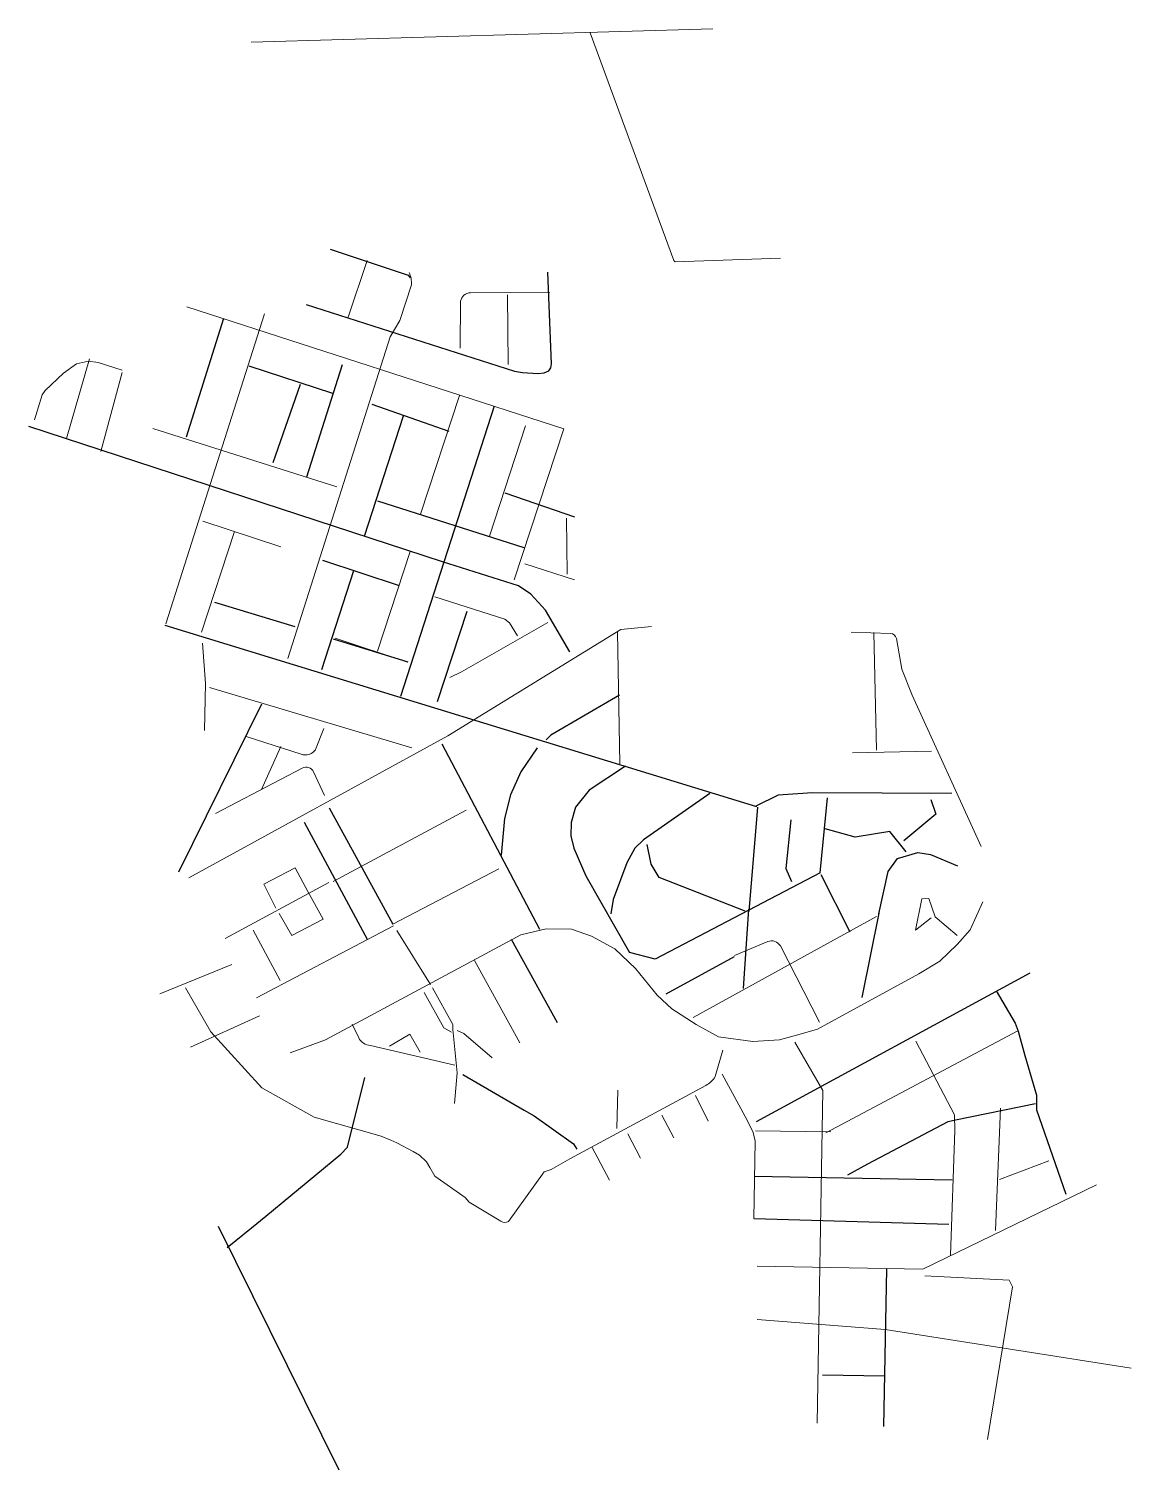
# Model space of a CAD drawing. Header units: metres. Extents: x 338822 to 340335, y 7379200 to 7381180.
import ezdxf

# ---------------------------------------------------------------- set-up
doc = ezdxf.new("R2010")
doc.units = ezdxf.units.M
doc.layers.add('ETAPA 01', color=254, linetype='Continuous', true_color=0xf7f4ba)
doc.layers.add('ETAPA ASFALTICO  02', color=7, linetype='Continuous', lineweight=9, true_color=0xc7ffff)

msp = doc.modelspace()

# ---------------------------------------------------------------- linework, layer by layer
at = {"layer": 'ETAPA 01', "color": 81, "true_color": 0x9fff7f}
for points in [[(339235.5, 7380877.2), (339342.6, 7380841.2), (339345, 7380837.5)], [(339202.2, 7380801.2), (339488.6, 7380709.4), (339499.4, 7380707.6), (339520.5, 7380706.1), (339529.3, 7380707), (339535.4, 7380709.9), (339538.2, 7380714), (339539.2, 7380719.4), (339534.1, 7380845.6)], [(339088.9, 7380782), (339037.6, 7380619)], [(339123.7, 7380716.9), (339238.4, 7380679.1)], [(339252, 7380718.3), (339203, 7380564.1)], [(339194, 7380691.3), (339156.7, 7380583.5)], [(339292.3, 7380664.1), (339398.2, 7380627.1)], [(339332.3, 7380263.1), (339461.1, 7380662)], [(339564.4, 7380324.2), (339531, 7380381.3), (339511, 7380403.2), (339493.8, 7380414.7), (339389.4, 7380447.9), (338821.6, 7380633.7)], [(339335.7, 7380647.7), (339281.8, 7380482.7)], [(339300.4, 7380531.4), (339501.4, 7380467.2)], [(339475.2, 7380542.5), (339570.9, 7380509.6)], [(339267.2, 7380435.5), (339223.2, 7380299.5)], [(339224.7, 7380450.1), (339330.1, 7380415)], [(339076.4, 7380392.2), (339186.7, 7380358.8)], [(339422.9, 7380379.4), (339382.3, 7380255.4)], [(339008.3, 7380360.8), (339820.5, 7380111.7)], [(339239.3, 7380341.9), (339341.8, 7380310.5)], [(339632.4, 7380264.6), (339538.4, 7380209.6), (339532, 7380203.2)], [(339027.6, 7380022), (339141.7, 7380252.7)], [(339388.7, 7380197.6), (339522.5, 7379943.4)], [(339519.6, 7380192.1), (339496.9, 7380159.3), (339482.9, 7380127.7), (339474.7, 7380095.2), (339470.3, 7380044.7)], [(339640.7, 7380166.9), (339590.7, 7380134.2), (339572, 7380110.7), (339566.1, 7380089.9), (339565.6, 7380071.4), (339570, 7380054.7), (339586.1, 7380016.7), (339646.1, 7379911.2)], [(339756.7, 7380129.4), (339665.5, 7380066), (339653.8, 7380054.6), (339642.7, 7380034.5), (339623.7, 7379984.1), (339620.7, 7379964.5)], [(340088.9, 7380129.6), (339897.5, 7380130.4), (339850.2, 7380127.2), (339819.7, 7380112.3)], [(339908.1, 7380020.5), (339917.9, 7380123.7)], [(340060.2, 7380121.2), (340067, 7380101.2), (340023, 7380064.8)], [(339234.1, 7380109.7), (339321.5, 7379950.1)], [(339821.8, 7380111), (339810, 7379967.7)], [(339199.6, 7380090), (339285.9, 7379929.7)], [(339867.6, 7380093.6), (339861, 7380026.7), (339868.5, 7380008.8)], [(340026.3, 7380049.6), (340003.6, 7380077.4), (339955.9, 7380069.4), (339914.7, 7380081.2)], [(339805.3, 7379968.1), (339687, 7380014.3), (339676.1, 7380032.7), (339670.7, 7380059.5)], [(339988.5, 7379964.5), (340001.2, 7380022.5), (340014.2, 7380040.5), (340042.3, 7380048.5), (340059.5, 7380045.6), (340096.6, 7380030.2)], [(339908.1, 7380020.5), (339681.7, 7379901.9), (339646.1, 7379911.2)], [(339909.1, 7380018.5), (339949, 7379939.8)], [(339809.8, 7379970.8), (339802.3, 7379861.6)], [(339988.5, 7379965.1), (339965.1, 7379849.4)], [(339483.9, 7379929.6), (339547, 7379815.1)], [(339696.6, 7379854.7), (339790.6, 7379905.9)], [(340195.8, 7379882.8), (339820, 7379678.6)], [(340149.5, 7379858.8), (340175.9, 7379814), (340179.7, 7379803), (340189.1, 7379769.9), (340205, 7379715.4), (340205.2, 7379695.4), (340245.4, 7379579.4)], [(339094.1, 7379506.1), (339127.5, 7379533.3), (339147, 7379549.4), (339249.8, 7379634.2), (339258.9, 7379643.9), (339282.7, 7379739.6)], [(339417.6, 7379743.9), (339501.6, 7379694.7), (339515.4, 7379686.9), (339569.5, 7379648.6), (339574, 7379641.4)], [(339946.2, 7379605.9), (339973.3, 7379621.1), (340083.7, 7379679.3), (340094, 7379681.5), (340203.7, 7379703.8)], [(339817.4, 7379603.9), (340089.3, 7379599.3)], [(339817.3, 7379545.8), (340084.8, 7379538.1)], [(339247.7, 7379200.4), (339082.2, 7379534.8)], [(339999, 7379476.9), (339995.1, 7379260.3)], [(339996.3, 7379329.3), (339911.4, 7379330.8)]]:
    msp.add_lwpolyline(points, dxfattribs=at)
at = {"layer": 'ETAPA ASFALTICO  02', "color": 81, "linetype": 'Continuous', "true_color": 0x9fff7f}
for p, q in [((339346.8, 7380828.1), (339330.8, 7380778.9)), ((339536.8, 7380817.9), (339428, 7380817.2)), ((339414.3, 7380805.5), (339413.8, 7380740.9)), ((339330.8, 7380778.9), (339317.5, 7380756.7)), ((339317.5, 7380756.7), (339177.4, 7380314.9)), ((339950.8, 7380351), (340004.5, 7380349.3)), ((340012.7, 7380342.4), (340020.4, 7380300.3)), ((340020.4, 7380300.3), (340034.5, 7380264.8)), ((340034.5, 7380264.8), (340129.3, 7380056.8)), ((339215.2, 7380189.8), (339226.4, 7380218.9)), ((339120.1, 7380207.8), (339195.5, 7380183.6)), ((339077.8, 7380101.9), (339196.9, 7380164.2)), ((339212.5, 7380159.2), (339227.7, 7380126.6)), ((339790.4, 7379907.3), (339836, 7379926.2)), ((339853.5, 7379920.4), (339907.1, 7379815.4)), ((339036.7, 7379862.9), (339071.5, 7379802.1)), ((339071.5, 7379802.1), (339141.7, 7379725.5)), ((339265.6, 7379812.7), (339274.6, 7379794.2)), ((339290.6, 7379783.7), (339406.6, 7379756.7)), ((339764, 7379740.8), (339774.5, 7379777)), ((339141.7, 7379725.5), (339213.5, 7379685.1)), ((339564.5, 7379627.7), (339751.1, 7379728.6)), ((339213.5, 7379685.1), (339305.1, 7379659)), ((339305.1, 7379659), (339318.6, 7379653.6)), ((339318.6, 7379653.6), (339327, 7379649.9)), ((339327, 7379649.9), (339349.4, 7379638.1)), ((339349.4, 7379638.1), (339358.1, 7379633)), ((339358.1, 7379633), (339367.4, 7379623.9)), ((339367.4, 7379623.9), (339372, 7379615.9)), ((339538.6, 7379613.3), (339564.5, 7379627.7)), ((339372, 7379615.9), (339379, 7379604.2)), ((339379, 7379604.2), (339420.6, 7379574.6)), ((339480.2, 7379541.7), (339528.9, 7379610.2)), ((339528.9, 7379610.2), (339538.6, 7379613.3)), ((339420.6, 7379574.6), (339426, 7379568.6)), ((339426, 7379568.6), (339469.8, 7379542.2))]:
    msp.add_line(p, q, dxfattribs=at)
for points in [[(339126.8, 7381161.2), (339760.7, 7381179.6)], [(339592.4, 7381174.2), (339707.2, 7380861.5), (339709.2, 7380859.8), (339853.6, 7380864.7)], [(339286, 7380861.3), (339260.2, 7380783.6)], [(339478.9, 7380814.5), (339479.9, 7380718.7)], [(339145.3, 7380788.3), (339009.6, 7380362.5)], [(339038.4, 7380797.8), (339555.9, 7380630.4)], [(338829.3, 7380642.6), (338839.8, 7380676.9), (338843.8, 7380683.1), (338869.1, 7380706.7), (338887.1, 7380719.6), (338903.7, 7380723.4), (338916.9, 7380721.6), (338949.8, 7380710.7)], [(338905.1, 7380726.4), (338873.3, 7380616.9)], [(338949.7, 7380707.5), (338920.5, 7380599.1)], [(339413.1, 7380676.3), (339359.4, 7380513.1)], [(338991.8, 7380630.7), (339244.6, 7380550.7)], [(339454.1, 7380482.9), (339503.5, 7380634.6)], [(339555.9, 7380630.4), (339488.1, 7380423)], [(339060.4, 7380503.5), (339167.5, 7380468.3)], [(339559.6, 7380507.7), (339560.7, 7380430.8)], [(339104, 7380489.3), (339058.8, 7380350.9)], [(339345.2, 7380462), (339300.4, 7380324.9)], [(339502.6, 7380444.8), (339570.6, 7380422.9)], [(339379.1, 7380399.5), (339475.3, 7380369.1), (339481.7, 7380363.8), (339492.5, 7380346)], [(339041.4, 7380013.8), (339397, 7380208.6), (339634.2, 7380354.6), (339676.7, 7380359.1)], [(339399.6, 7380288.9), (339415.4, 7380296.7), (339534.1, 7380364.5)], [(339059.9, 7380336.1), (339064, 7380280.7), (339063, 7380216.2)], [(339242, 7380342.7), (339341.7, 7380310)], [(339629.8, 7380351.4), (339632.8, 7380170.5)], [(339981.6, 7380350.8), (339985.3, 7380189.1)], [(339347.4, 7380192.1), (339069.8, 7380275.2)], [(339167.7, 7380194), (339140.9, 7380135.2)], [(339952.3, 7380185.4), (340060.9, 7380187.5)], [(339422, 7380106.7), (339239.6, 7380008.8)], [(339160.9, 7379972), (339144.3, 7380005.1), (339187.4, 7380027.5), (339204.7, 7379995.1), (339225.7, 7379956.8), (339182.8, 7379934.6), (339165.3, 7379964.9)], [(339321.5, 7379950.1), (339466.7, 7380026.2)], [(339091.1, 7379930.5), (339233.5, 7380007.5)], [(339180.5, 7379773.5), (339228.7, 7379791.5), (339497.2, 7379935.5), (339531.8, 7379943.9), (339566.6, 7379943.4), (339594.3, 7379933.8), (339626.2, 7379916.3), (339654.6, 7379889.4), (339684.1, 7379852.8), (339704.6, 7379834.1), (339737.6, 7379812.2), (339768.4, 7379795.5), (339815.5, 7379789.2), (339852.2, 7379791.3), (339880.6, 7379798.9), (339904.4, 7379806.1), (340043.3, 7379882), (340072.4, 7379899.3), (340096.3, 7379922.1), (340114.2, 7379942.5), (340131.3, 7379981)], [(340096.3, 7379934.4), (340066.1, 7379960.1), (340057.4, 7379985.3), (340047.6, 7379984.8), (340038.9, 7379941.8), (340060.6, 7379958.9)], [(339733.9, 7379821.8), (339985.6, 7379960.7)], [(339129.5, 7379942), (339166.8, 7379872.6)], [(339322.3, 7379947.9), (339134.3, 7379848.8)], [(339373, 7379867.5), (339326.8, 7379941.4)], [(339433.5, 7379900.2), (339495.9, 7379787.4)], [(339001.5, 7379854.7), (339100.2, 7379894.6)], [(339406.2, 7379703.8), (339409.6, 7379745.9), (339403.5, 7379805.5), (339403.6, 7379812.2), (339375.6, 7379862.6)], [(339364.2, 7379856.3), (339391.3, 7379807.8), (339401.8, 7379801.8)], [(339138.1, 7379824.1), (339043.4, 7379781.2)], [(339316.7, 7379782.8), (339344.6, 7379799.3), (339358.7, 7379774.4)], [(339409.6, 7379804.2), (339418.9, 7379800.1), (339457.9, 7379766.5)], [(339915.9, 7379663.6), (340179.3, 7379803.6)], [(339873.4, 7379788.2), (339911.5, 7379721.6), (339904.1, 7379264.8)], [(340039.2, 7379789.3), (340092.4, 7379688.5), (340093.1, 7379666.7), (340087.1, 7379495.6)], [(339773.5, 7379744), (339805, 7379685.9), (339811.6, 7379673.7), (339815.9, 7379664.1), (339818.7, 7379652.1), (339817, 7379545.5)], [(339630.2, 7379722.4), (339629.1, 7379669.5)], [(339754.5, 7379679.8), (339736.8, 7379715)], [(339690.7, 7379687.9), (339707.2, 7379656.7)], [(340155.7, 7379697.4), (340148.7, 7379529.4)], [(339643.9, 7379662.1), (339661.3, 7379628.7)], [(339819.1, 7379666.2), (339922.7, 7379665.2)], [(339594.9, 7379643.4), (339619, 7379598.6)], [(340154.1, 7379599.4), (340221.9, 7379625)], [(339821.4, 7379480.4), (340048.8, 7379476.2), (340287.6, 7379592.4)], [(340051.7, 7379467.1), (340167.4, 7379461.2), (340172.1, 7379452.3), (340138, 7379242.3)], [(339821.4, 7379407.5), (339997.2, 7379393.5), (340335, 7379340.4)]]:
    msp.add_lwpolyline(points, dxfattribs=at)
at = {"layer": 'ETAPA ASFALTICO  02', "color": 81, "linetype": 'Continuous', "true_color": 0x9fff7f, "extrusion": (0, 0, -1)}
for centre, radius, start, end in [((-339313.4, 7380830.9), 33.5, 155.1939, 184.8072), ((-340004.2, 7380340.7), 8.64, 91.7385, 168.4777), ((-339202.3, 7380154.2), 11.4, 61.8937, 153.7231), ((-339841.4, 7379913.1), 14.1, 67.5475, 148.9228)]:
    msp.add_arc(centre, radius, start, end, dxfattribs=at)
at = {"layer": 'ETAPA ASFALTICO  02', "color": 81, "linetype": 'Continuous', "true_color": 0x9fff7f}
for centre, radius, start, end in [((339428.1, 7380803.3), 13.9, 90.347, 170.8991), ((339201.5, 7380199.2), 16.7, 249.171, 325.5322), ((339291.2, 7379802.2), 18.5, 205.7398, 268.0338), ((339734.6, 7379759.3), 34.8, 298.4062, 327.8862), ((339475.4, 7379551.5), 10.8, 238.956, 296.092)]:
    msp.add_arc(centre, radius, start, end, dxfattribs=at)

doc.saveas('drawing.dxf')
